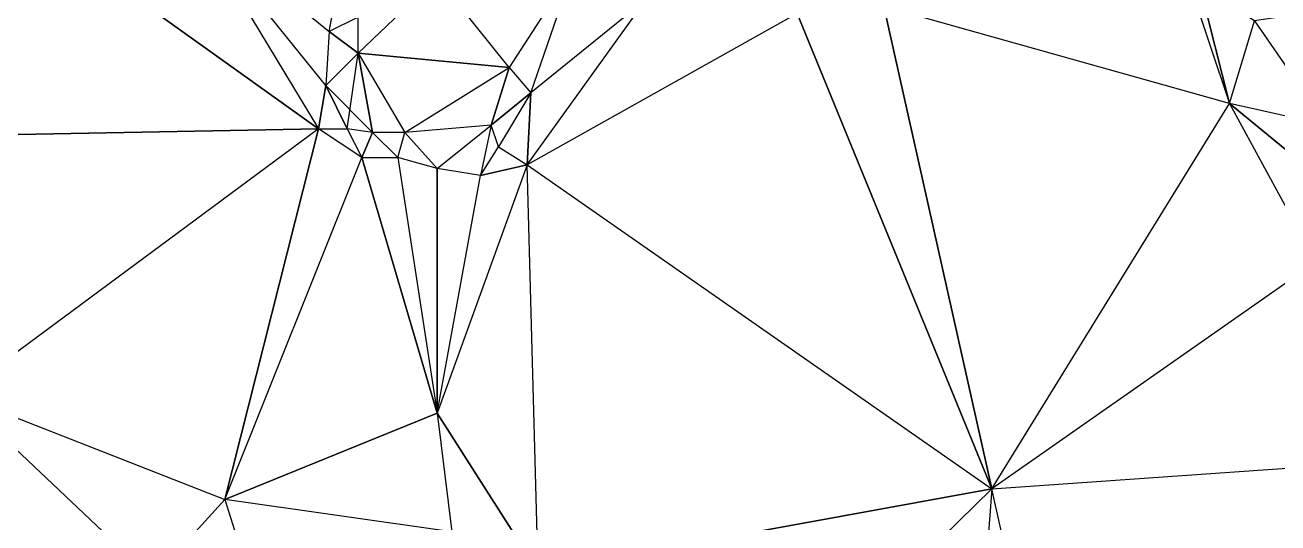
# Model space of a CAD drawing. Header units: millimetres. Extents: x 177476 to 180258, y 742892 to 746240.
# Drawn here: x 178132 to 179176, y 745005 to 745420 of the extents above; entities that cross this region are included whole.
import ezdxf

# ---------------------------------------------------------------- set-up
doc = ezdxf.new("R2010")
doc.units = ezdxf.units.MM
doc.layers.add('face', color=7, linetype='Continuous')

msp = doc.modelspace()

# ---------------------------------------------------------------- linework, layer by layer
at = {"layer": 'face'}
for points in [[(178376.5, 745333.5, 238.1), (178154.5, 745492.5, 238.1), (178271.5, 745507.5, 239.2), (178376.5, 745333.5, 238.1)], [(178376.5, 745333.5, 238.1), (178382.5, 745369.5, 238), (178271.5, 745507.5, 239.2), (178376.5, 745333.5, 238.1)], [(178382.5, 745369.5, 238), (178271.5, 745507.5, 239.2), (178385.5, 745414.5, 238.2), (178382.5, 745369.5, 238)], [(178271.5, 745507.5, 239.2), (178385.5, 745414.5, 238.2), (178391.5, 745447.5, 238), (178271.5, 745507.5, 239.2)], [(178052.5, 745327.5, 236.3), (178154.5, 745492.5, 238.1), (178040.5, 745444.5, 238.7), (178052.5, 745327.5, 236.3)], [(178376.5, 745333.5, 238.1), (178052.5, 745327.5, 236.3), (178154.5, 745492.5, 238.1), (178376.5, 745333.5, 238.1)], [(178589.5, 745468.5, 244.3), (178535.5, 745384.5, 245.5), (178475.5, 745459.5, 244.6), (178589.5, 745468.5, 244.3)], [(178553.5, 745363.5, 238.9), (178589.5, 745468.5, 244.3), (178535.5, 745384.5, 245.5), (178553.5, 745363.5, 238.9)], [(178649.5, 745441.5, 238.3), (178553.5, 745363.5, 238.9), (178589.5, 745468.5, 244.3), (178649.5, 745441.5, 238.3)], [(178535.5, 745384.5, 245.5), (178475.5, 745459.5, 244.6), (178409.5, 745396.5, 243.8), (178535.5, 745384.5, 245.5)], [(178475.5, 745459.5, 244.6), (178409.5, 745396.5, 243.8), (178409.5, 745426.5, 243.7), (178475.5, 745459.5, 244.6)], [(178409.5, 745426.5, 243.7), (178385.5, 745414.5, 238.2), (178391.5, 745447.5, 238), (178409.5, 745426.5, 243.7)], [(179135.5, 745354.5, 237.7), (178847.5, 745435.5, 241.1), (179102.5, 745453.5, 238), (179135.5, 745354.5, 237.7)], [(179135.5, 745354.5, 237.7), (179111.5, 745450.5, 234.6), (179102.5, 745453.5, 238), (179135.5, 745354.5, 237.7)], [(179135.5, 745354.5, 237.7), (179156.5, 745423.5, 229.6), (179111.5, 745450.5, 234.6), (179135.5, 745354.5, 237.7)], [(178775.5, 745429.5, 238.3), (178550.5, 745303.5, 238), (178649.5, 745441.5, 238.3), (178775.5, 745429.5, 238.3)], [(178550.5, 745303.5, 238), (178649.5, 745441.5, 238.3), (178553.5, 745363.5, 238.9), (178550.5, 745303.5, 238)], [(178409.5, 745396.5, 243.8), (178409.5, 745426.5, 243.7), (178385.5, 745414.5, 238.2), (178409.5, 745396.5, 243.8)], [(178937.5, 745033.5, 237.9), (178775.5, 745429.5, 238.3), (178550.5, 745303.5, 238), (178937.5, 745033.5, 237.9)], [(178937.5, 745033.5, 237.9), (178847.5, 745435.5, 241.1), (178775.5, 745429.5, 238.3), (178937.5, 745033.5, 237.9)], [(178937.5, 745033.5, 237.9), (179135.5, 745354.5, 237.7), (178847.5, 745435.5, 241.1), (178937.5, 745033.5, 237.9)], [(179216.5, 745336.5, 227.7), (179216.5, 745432.5, 228.7), (179156.5, 745423.5, 229.6), (179216.5, 745336.5, 227.7)], [(179216.5, 745336.5, 227.7), (179135.5, 745354.5, 237.7), (179156.5, 745423.5, 229.6), (179216.5, 745336.5, 227.7)], [(178409.5, 745396.5, 243.8), (178385.5, 745414.5, 238.2), (178382.5, 745369.5, 238), (178409.5, 745396.5, 243.8)], [(178400.5, 745333.5, 243.6), (178409.5, 745396.5, 243.8), (178382.5, 745369.5, 238), (178400.5, 745333.5, 243.6)], [(178382.5, 745369.5, 238), (178421.5, 745330.5, 244.1), (178409.5, 745396.5, 243.8), (178382.5, 745369.5, 238)], [(178421.5, 745330.5, 244.1), (178400.5, 745333.5, 243.6), (178409.5, 745396.5, 243.8), (178421.5, 745330.5, 244.1)], [(178448.5, 745330.5, 244.7), (178421.5, 745330.5, 244.1), (178409.5, 745396.5, 243.8), (178448.5, 745330.5, 244.7)], [(178448.5, 745330.5, 244.7), (178535.5, 745384.5, 245.5), (178409.5, 745396.5, 243.8), (178448.5, 745330.5, 244.7)], [(178520.5, 745336.5, 245.9), (178448.5, 745330.5, 244.7), (178535.5, 745384.5, 245.5), (178520.5, 745336.5, 245.9)], [(178553.5, 745363.5, 238.9), (178520.5, 745336.5, 245.9), (178535.5, 745384.5, 245.5), (178553.5, 745363.5, 238.9)], [(178376.5, 745333.5, 238.1), (178400.5, 745333.5, 243.6), (178382.5, 745369.5, 238), (178376.5, 745333.5, 238.1)], [(178400.5, 745333.5, 243.6), (178382.5, 745369.5, 238), (178421.5, 745330.5, 244.1), (178400.5, 745333.5, 243.6)], [(178553.5, 745363.5, 238.9), (178526.5, 745318.5, 242.9), (178520.5, 745336.5, 245.9), (178553.5, 745363.5, 238.9)], [(178550.5, 745303.5, 238), (178553.5, 745363.5, 238.9), (178526.5, 745318.5, 242.9), (178550.5, 745303.5, 238)], [(179207.5, 745222.5, 237.3), (178937.5, 745033.5, 237.9), (179135.5, 745354.5, 237.7), (179207.5, 745222.5, 237.3)], [(179234.5, 745273.5, 229.2), (179216.5, 745336.5, 227.7), (179135.5, 745354.5, 237.7), (179234.5, 745273.5, 229.2)], [(179234.5, 745273.5, 229.2), (179135.5, 745354.5, 237.7), (179207.5, 745222.5, 237.3), (179234.5, 745273.5, 229.2)], [(178376.5, 745333.5, 238.1), (178076.5, 745111.5, 230.8), (178052.5, 745327.5, 236.3), (178376.5, 745333.5, 238.1)], [(178298.5, 745024.5, 233.4), (178376.5, 745333.5, 238.1), (178076.5, 745111.5, 230.8), (178298.5, 745024.5, 233.4)], [(178298.5, 745024.5, 233.4), (178412.5, 745309.5, 238), (178376.5, 745333.5, 238.1), (178298.5, 745024.5, 233.4)], [(178412.5, 745309.5, 238), (178376.5, 745333.5, 238.1), (178400.5, 745333.5, 243.6), (178412.5, 745309.5, 238)], [(178412.5, 745309.5, 238), (178421.5, 745330.5, 244.1), (178400.5, 745333.5, 243.6), (178412.5, 745309.5, 238)], [(178475.5, 745300.5, 237.9), (178520.5, 745336.5, 245.9), (178448.5, 745330.5, 244.7), (178475.5, 745300.5, 237.9)], [(178511.5, 745294.5, 238), (178475.5, 745300.5, 237.9), (178520.5, 745336.5, 245.9), (178511.5, 745294.5, 238)], [(178511.5, 745294.5, 238), (178526.5, 745318.5, 242.9), (178520.5, 745336.5, 245.9), (178511.5, 745294.5, 238)], [(178412.5, 745309.5, 238), (178442.5, 745309.5, 238), (178421.5, 745330.5, 244.1), (178412.5, 745309.5, 238)], [(178442.5, 745309.5, 238), (178448.5, 745330.5, 244.7), (178421.5, 745330.5, 244.1), (178442.5, 745309.5, 238)], [(178475.5, 745300.5, 237.9), (178442.5, 745309.5, 238), (178448.5, 745330.5, 244.7), (178475.5, 745300.5, 237.9)], [(178550.5, 745303.5, 238), (178511.5, 745294.5, 238), (178526.5, 745318.5, 242.9), (178550.5, 745303.5, 238)], [(178475.5, 745096.5, 237.8), (178298.5, 745024.5, 233.4), (178412.5, 745309.5, 238), (178475.5, 745096.5, 237.8)], [(178475.5, 745096.5, 237.8), (178412.5, 745309.5, 238), (178442.5, 745309.5, 238), (178475.5, 745096.5, 237.8)], [(178475.5, 745096.5, 237.8), (178475.5, 745300.5, 237.9), (178442.5, 745309.5, 238), (178475.5, 745096.5, 237.8)], [(178559.5, 744964.5, 238.7), (178550.5, 745303.5, 238), (178475.5, 745096.5, 237.8), (178559.5, 744964.5, 238.7)], [(178550.5, 745303.5, 238), (178475.5, 745096.5, 237.8), (178511.5, 745294.5, 238), (178550.5, 745303.5, 238)], [(178937.5, 745033.5, 237.9), (178559.5, 744964.5, 238.7), (178550.5, 745303.5, 238), (178937.5, 745033.5, 237.9)], [(178475.5, 745096.5, 237.8), (178511.5, 745294.5, 238), (178475.5, 745300.5, 237.9), (178475.5, 745096.5, 237.8)], [(179282.5, 745057.5, 237.6), (179207.5, 745222.5, 237.3), (178937.5, 745033.5, 237.9), (179282.5, 745057.5, 237.6)], [(178298.5, 745024.5, 233.4), (178238.5, 744958.5, 231), (178076.5, 745111.5, 230.8), (178298.5, 745024.5, 233.4)], [(178238.5, 744958.5, 231), (178076.5, 745111.5, 230.8), (178100.5, 744901.5, 230.5), (178238.5, 744958.5, 231)], [(178475.5, 745096.5, 237.8), (178487.5, 744997.5, 240.4), (178298.5, 745024.5, 233.4), (178475.5, 745096.5, 237.8)], [(178559.5, 744964.5, 238.7), (178475.5, 745096.5, 237.8), (178487.5, 744997.5, 240.4), (178559.5, 744964.5, 238.7)], [(179282.5, 745057.5, 237.6), (178988.5, 744805.5, 242.7), (178937.5, 745033.5, 237.9), (179282.5, 745057.5, 237.6)], [(179282.5, 745057.5, 237.6), (179270.5, 744832.5, 242.8), (178988.5, 744805.5, 242.7), (179282.5, 745057.5, 237.6)], [(178937.5, 745033.5, 237.9), (178784.5, 744883.5, 242.7), (178559.5, 744964.5, 238.7), (178937.5, 745033.5, 237.9)], [(178937.5, 745033.5, 237.9), (178919.5, 744796.5, 242.3), (178784.5, 744883.5, 242.7), (178937.5, 745033.5, 237.9)], [(178988.5, 744805.5, 242.7), (178937.5, 745033.5, 237.9), (178919.5, 744796.5, 242.3), (178988.5, 744805.5, 242.7)], [(178298.5, 745024.5, 233.4), (178331.5, 744919.5, 239.5), (178238.5, 744958.5, 231), (178298.5, 745024.5, 233.4)], [(178487.5, 744997.5, 240.4), (178298.5, 745024.5, 233.4), (178331.5, 744919.5, 239.5), (178487.5, 744997.5, 240.4)]]:
    msp.add_3dface(points, dxfattribs=at)

doc.saveas('drawing.dxf')
